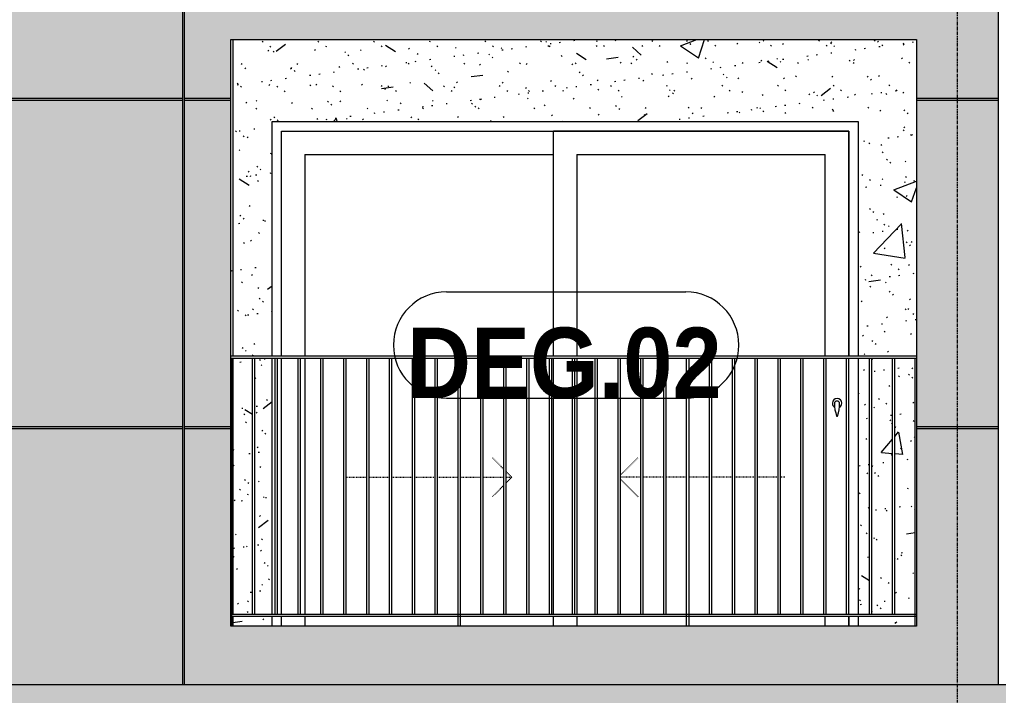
# Model space of a CAD drawing. Header units: millimetres. Extents: x 9199 to 175431, y -4466 to 35300.
# Drawn here: x 115401 to 119576, y 2154 to 5035 of the extents above; entities that cross this region are included whole.
import ezdxf

# ---------------------------------------------------------------- set-up
doc = ezdxf.new("R2010")
doc.units = ezdxf.units.MM
for name, pattern in [('Centre', [31.75, 6.35, -4.7625, 15.875, -4.7625]), ('Dash', [6, 3, -3]), ('Grid Line', [22.225, 12.7, -3.175, 3.175, -3.175])]:
    doc.linetypes.add(name, pattern=pattern)
for name, color, linetype, lineweight in [('0-2', 250, 'Continuous', 5), ('A-DOOR', 31, 'Continuous', 9), ('A-DOOR-FRAM', 31, 'Continuous', 9), ('A-DOOR-HDLN', 31, 'Dash', 18), ('A-DOOR-IDEN', 31, 'Continuous', 9), ('A-FLOR-HRAL', 11, 'Continuous', 9), ('A-FLOR-LEVL-2', 51, 'Centre', 9), ('A-WALL', 113, 'Continuous', 9), ('A-WALL-PATT-1', 9, 'Continuous', 9), ('A-WALL-PATT-2', 111, 'Continuous', 5), ('I-WALL-1', 7, 'Continuous', 9), ('S-COLS-1', 7, 'Continuous', 9), ('S-GRID-1', 1, 'Grid Line', 9)]:
    doc.layers.add(name, color=color, linetype=linetype, lineweight=lineweight)
doc.styles.add('Arial_B_2', font='arialbd.ttf', dxfattribs={"width": 0.9, "height": 300})
pattern_1 = [(50, (-51555.6, 1200), (1093.104, -95.634), [114.3, -1257.3]), (355, (-51555.6, 1200), (-211.46, 1146.34), [91.44, -1005.84]), (100.451, (-51464.5, 1192), (881.66, 1050.7), [97.14, -1068.54]), (46.184, (-51555.6, 1504.8), (1626.47, -252.26), [171.45, -1885.95]), (96.636, (-51420, 1483.8), (1424.42, 1484.57), [145.71, -1602.81]), (351.184, (-51555.6, 1504.8), (1424.43, 1484.55), [137.16, -1508.76]), (21, (-51403.2, 1428.6), (909.686, -613.59), [114.3, -1257.3]), (326, (-51403.2, 1428.6), (370.81, 1105.13), [91.44, -1005.84]), (71.451, (-51327.4, 1377.5), (1280.5, 491.53), [97.14, -1068.54]), (37.5, (-51555.58, 1200), (18.531, 507.33), [50.292, -943.356, 50.292, -970.788, -1009.65]), (37.5, (-51555.58, 1200), (18.531, 507.33), [-2014.73, 50.29, -959.36]), (7.5, (-51555.6, 1200), (400.918, 601.084), [50.292, -531.876, 50.292, -920.496, -384.81]), (7.5, (-51555.6, 1200), (400.918, 601.084), [-1552.956, 50.29, -334.52]), (327.5, (-51895.43, 1200), (813.545, -34.374), [50.292, -330.708, 50.292, -1138.428, -1577.34]), (327.5, (-51895.43, 1200), (813.545, -34.374), [-1569.72, 50.29, -1527.05]), (317.5, (-52047.8, 1200), (888.775, 152.56), [50.29, -445.01, 50.29, -739.14, -1120.14]), (317.5, (-52047.8, 1200), (888.775, 152.56), [-1284.73, 50.29, -1069.85])]
pattern_2 = [(37.5, (-51555.58, 1200), (-4.7995, 146.8239), [5.029, -110.795, 5.029, -124.511, -123.825]), (37.5, (-51555.58, 1200), (-4.7995, 146.8239), [-245.364, 5.029, -118.796]), (7.5, (-51555.58, 1200), (134.8574, 215.0472), [5.029, -57.455, 5.029, -99.365, -40.005]), (7.5, (-51555.58, 1200), (134.8574, 215.0472), [-166.878, 5.029, -34.976]), (327.5, (-51649.3, 1200), (237.2978, 0.4316), [5.029, -33.071, 5.029, -132.131, -179.07]), (327.5, (-51649.3, 1200), (237.2978, 0.4316), [-175.26, 5.029, -174.041]), (317.5, (-51649.3, 1200), (229.067, 66.8792), [5.029, -14.021, 5.029, -84.887, -102.87]), (317.5, (-51649.3, 1200), (229.067, 66.8792), [-108.966, 5.029, -97.841])]

# ---------------------------------------------------------------- blocks, each defined once
blk = doc.blocks.new('NCV_TKTC_KET CAU_rvt-2-TKCS_MẶT ĐỨNG HƯỚNG TÂY')
at = {"layer": 'S-COLS-1'}
blk.add_line((-61911.9, 4950.1), (-61911.9, 2450), dxfattribs=at)
blk = doc.blocks.new('NCV_TKTC_TANG 1_rvt-2-TKCS_MẶT ĐỨNG HƯỚNG TÂY')
at = {"layer": 'A-WALL-PATT-1'}
h = blk.add_hatch(dxfattribs=at)
h.set_pattern_fill('FP_19', color=256, style=0, pattern_type=2)
h.set_pattern_definition(pattern_1)
h.paths.add_polyline_path([(-64831.3, 2450), (-64826.9, 2450), (-64827.4, 2490), (-64831.3, 2490)])
h.paths.add_polyline_path([(-64826.9, 2500), (-64826.9, 3590), (-64831.3, 3590), (-64831.3, 2500), (-64827.4, 2500)])
h.paths.add_polyline_path([(-64826.9, 3600), (-64826.9, 4950), (-64835.3, 4950), (-64835.3, 3600), (-64831.1, 3600)])
h = blk.add_hatch(dxfattribs=at)
h.set_pattern_fill('FP_20', color=256, style=0, pattern_type=2)
h.set_pattern_definition(pattern_2)
h.paths.add_polyline_path([(-64831.3, 2450), (-64826.9, 2450), (-64827.4, 2490), (-64831.3, 2490)])
h.paths.add_polyline_path([(-64826.9, 2500), (-64826.9, 3590), (-64831.3, 3590), (-64831.3, 2500), (-64827.4, 2500)])
h.paths.add_polyline_path([(-64826.9, 3600), (-64826.9, 4950), (-64835.3, 4950), (-64835.3, 3600), (-64831.1, 3600)])
h = blk.add_hatch(dxfattribs=at)
h.set_pattern_fill('FP_19', color=256, style=0, pattern_type=2)
h.set_pattern_definition(pattern_1)
h.paths.add_polyline_path([(-64816.9, 2450), (-64660.3, 2450), (-64660.3, 2490), (-64826.9, 2490), (-64826.9, 2450)])
h.paths.add_polyline_path([(-62160.3, 2450), (-61916.9, 2450), (-61916.9, 2490), (-62160.3, 2490)])
h.paths.add_polyline_path([(-64660.3, 2500), (-64660.3, 3590), (-64733.9, 3590), (-64733.9, 2500)])
h.paths.add_polyline_path([(-64809.2, 2500), (-64743.9, 2500), (-64743.9, 3590), (-64826.9, 3590), (-64826.9, 2500), (-64811.9, 2500)])
h.paths.add_polyline_path([(-62160.3, 2500), (-62111.9, 2500), (-62111.9, 3590), (-62160.3, 3590), (-62160.3, 2880.4)])
h.paths.add_polyline_path([(-62101.9, 2500), (-62014.4, 2500), (-62014.4, 3590), (-62101.9, 3590), (-62101.9, 2880.4)])
h.paths.add_polyline_path([(-62004.4, 2500), (-61916.9, 2500), (-61916.9, 3590), (-62004.4, 3590), (-62004.4, 2880.4)])
h.paths.add_polyline_path([(-64731.2, 3600), (-64660.3, 3600), (-64660.3, 4600), (-62160.3, 4600), (-62160.3, 3600), (-61911.9, 3600), (-61911.9, 4950), (-64826.9, 4950), (-64826.9, 3600)])
h = blk.add_hatch(dxfattribs=at)
h.set_pattern_fill('FP_20', color=256, style=0, pattern_type=2)
h.set_pattern_definition(pattern_2)
h.paths.add_polyline_path([(-64816.9, 2450), (-64660.3, 2450), (-64660.3, 2490), (-64826.9, 2490), (-64826.9, 2450)])
h.paths.add_polyline_path([(-62160.3, 2450), (-61916.9, 2450), (-61916.9, 2490), (-62160.3, 2490)])
h.paths.add_polyline_path([(-64660.3, 2500), (-64660.3, 3590), (-64733.9, 3590), (-64733.9, 2500)])
h.paths.add_polyline_path([(-64809.2, 2500), (-64743.9, 2500), (-64743.9, 3590), (-64826.9, 3590), (-64826.9, 2500), (-64811.9, 2500)])
h.paths.add_polyline_path([(-62160.3, 2500), (-62111.9, 2500), (-62111.9, 3590), (-62160.3, 3590), (-62160.3, 2880.4)])
h.paths.add_polyline_path([(-62101.9, 2500), (-62014.4, 2500), (-62014.4, 3590), (-62101.9, 3590), (-62101.9, 2880.4)])
h.paths.add_polyline_path([(-62004.4, 2500), (-61916.9, 2500), (-61916.9, 3590), (-62004.4, 3590), (-62004.4, 2880.4)])
h.paths.add_polyline_path([(-64731.2, 3600), (-64660.3, 3600), (-64660.3, 4600), (-62160.3, 4600), (-62160.3, 3600), (-61911.9, 3600), (-61911.9, 4950), (-64826.9, 4950), (-64826.9, 3600)])
at = {"layer": 'I-WALL-1'}
for p, q in [((-64826.9, 4950), (-64826.9, 3600)), ((-64660.3, 3600), (-64660.3, 4600)), ((-64660.3, 4600), (-62160.3, 4600)), ((-62160.3, 4600), (-62160.3, 3600)), ((-64826.9, 3590), (-64826.9, 2500)), ((-64660.3, 2500), (-64660.3, 3590)), ((-62160.3, 3590), (-62160.3, 2500)), ((-64826.9, 2490), (-64826.9, 2450)), ((-64660.3, 2450), (-64660.3, 2490)), ((-62160.3, 2490), (-62160.3, 2450))]:
    blk.add_line(p, q, dxfattribs=at)
blk = doc.blocks.new('Railing - 10mm-1251313-TKCS_MẶT ĐỨNG HƯỚNG TÂY')
at = {"layer": 'A-FLOR-HRAL'}
for p, q in [((-70214.4, 2500), (-70214.4, 3590)), ((-70204.4, 2500), (-70204.4, 3590))]:
    blk.add_line(p, q, dxfattribs=at)
blk = doc.blocks.new('Railing - 50 x 10mm-1251315-TKCS_MẶT ĐỨNG HƯỚNG TÂY')
at = {"layer": 'A-FLOR-HRAL'}
for p, q in [((-71091.4, 2450), (-71091.4, 3590)), ((-71081.4, 3590), (-71091.4, 3590)), ((-71081.4, 2450), (-71081.4, 3590))]:
    blk.add_line(p, q, dxfattribs=at)
blk = doc.blocks.new('Railing - 50 x 10mm-1251311-TKCS_MẶT ĐỨNG HƯỚNG TÂY')
at = {"layer": 'A-FLOR-HRAL'}
for p in [(-70116.9, 2450), (-70111.9, 3590)]:
    blk.add_line(p, (-70116.9, 3590), dxfattribs=at)
blk = doc.blocks.new('Railing - 50 x 10mm-V162-TKCS_MẶT ĐỨNG HƯỚNG TÂY')
at = {"layer": 'A-FLOR-HRAL'}
for p, q in [((-64831.3, 3590), (-64835.3, 3590)), ((-64831.3, 2450), (-64831.3, 3590))]:
    blk.add_line(p, q, dxfattribs=at)
blk = doc.blocks.new('Railing - Railing-1598256-TKCS_MẶT ĐỨNG HƯỚNG TÂY')
at = {"layer": 'A-FLOR-HRAL'}
for p, q in [((-64835.3, 2500), (-61911.9, 2500)), ((-61911.9, 2490), (-64835.3, 2490))]:
    blk.add_line(p, q, dxfattribs=at)
for name, p in [('Railing - 50 x 10mm-V162-TKCS_MẶT ĐỨNG HƯỚNG TÂY', (0, 0)), ('Railing - 10mm-1251313-TKCS_MẶT ĐỨNG HƯỚNG TÂY', (5470.5, 0)), ('Railing - 10mm-1251313-TKCS_MẶT ĐỨNG HƯỚNG TÂY', (5568, 0)), ('Railing - 10mm-1251313-TKCS_MẶT ĐỨNG HƯỚNG TÂY', (5665.5, 0)), ('Railing - 10mm-1251313-TKCS_MẶT ĐỨNG HƯỚNG TÂY', (5763, 0)), ('Railing - 10mm-1251313-TKCS_MẶT ĐỨNG HƯỚNG TÂY', (5860.4, 0)), ('Railing - 10mm-1251313-TKCS_MẶT ĐỨNG HƯỚNG TÂY', (5957.9, 0)), ('Railing - 10mm-1251313-TKCS_MẶT ĐỨNG HƯỚNG TÂY', (6055.4, 0)), ('Railing - 10mm-1251313-TKCS_MẶT ĐỨNG HƯỚNG TÂY', (6152.9, 0)), ('Railing - 10mm-1251313-TKCS_MẶT ĐỨNG HƯỚNG TÂY', (6250.4, 0)), ('Railing - 50 x 10mm-1251315-TKCS_MẶT ĐỨNG HƯỚNG TÂY', (7224.9, 0)), ('Railing - 10mm-1251313-TKCS_MẶT ĐỨNG HƯỚNG TÂY', (6445.3, 0)), ('Railing - 10mm-1251313-TKCS_MẶT ĐỨNG HƯỚNG TÂY', (6542.8, 0)), ('Railing - 10mm-1251313-TKCS_MẶT ĐỨNG HƯỚNG TÂY', (6640.3, 0)), ('Railing - 10mm-1251313-TKCS_MẶT ĐỨNG HƯỚNG TÂY', (6737.8, 0)), ('Railing - 10mm-1251313-TKCS_MẶT ĐỨNG HƯỚNG TÂY', (6835.2, 0)), ('Railing - 10mm-1251313-TKCS_MẶT ĐỨNG HƯỚNG TÂY', (6932.7, 0)), ('Railing - 10mm-1251313-TKCS_MẶT ĐỨNG HƯỚNG TÂY', (7030.2, 0)), ('Railing - 10mm-1251313-TKCS_MẶT ĐỨNG HƯỚNG TÂY', (7127.7, 0)), ('Railing - 10mm-1251313-TKCS_MẶT ĐỨNG HƯỚNG TÂY', (7225.2, 0)), ('Railing - 50 x 10mm-1251315-TKCS_MẶT ĐỨNG HƯỚNG TÂY', (8199.7, 0)), ('Railing - 10mm-1251313-TKCS_MẶT ĐỨNG HƯỚNG TÂY', (7420.1, 0)), ('Railing - 10mm-1251313-TKCS_MẶT ĐỨNG HƯỚNG TÂY', (7517.6, 0)), ('Railing - 10mm-1251313-TKCS_MẶT ĐỨNG HƯỚNG TÂY', (7615.1, 0)), ('Railing - 10mm-1251313-TKCS_MẶT ĐỨNG HƯỚNG TÂY', (7712.6, 0)), ('Railing - 10mm-1251313-TKCS_MẶT ĐỨNG HƯỚNG TÂY', (7810, 0)), ('Railing - 10mm-1251313-TKCS_MẶT ĐỨNG HƯỚNG TÂY', (7907.5, 0)), ('Railing - 10mm-1251313-TKCS_MẶT ĐỨNG HƯỚNG TÂY', (8005, 0)), ('Railing - 10mm-1251313-TKCS_MẶT ĐỨNG HƯỚNG TÂY', (8102.5, 0)), ('Railing - 10mm-1251313-TKCS_MẶT ĐỨNG HƯỚNG TÂY', (8200, 0)), ('Railing - 50 x 10mm-1251311-TKCS_MẶT ĐỨNG HƯỚNG TÂY', (8200, 0))]:
    blk.add_blockref(name, p)
blk = doc.blocks.new('Top Rail Type - Top Rail_Internal_-1598259-TKCS_MẶT ĐỨNG HƯỚNG TÂY')
at = {"layer": 'A-FLOR-HRAL'}
for p, q in [((-61911.9, 3600), (-64835.3, 3600)), ((-61911.9, 3590), (-64835.3, 3590))]:
    blk.add_line(p, q, dxfattribs=at)
blk = doc.blocks.new('DEG_02-DEG_03 - DEG_02-2500x2400mm-CỬA ĐI 02 CÁNH TRƯỢT-V200-TKCS_MẶT ĐỨNG HƯỚNG TÂY')
at = {"layer": 'A-DOOR'}
for p, q in [((-62200.3, 4560), (-63460.3, 4560)), ((-63460.3, 3600), (-63460.3, 4560)), ((-62200.3, 4560), (-62200.3, 3600)), ((-64520.3, 4460), (-64520.3, 3600)), ((-64520.3, 4460), (-63460.3, 4460)), ((-63360.3, 4460), (-63360.3, 3600)), ((-63360.3, 4460), (-62300.3, 4460)), ((-62300.3, 3600), (-62300.3, 4460)), ((-64520.3, 3590), (-64520.3, 2500)), ((-63460.3, 2500), (-63460.3, 3590)), ((-63360.3, 3590), (-63360.3, 2500)), ((-64520.3, 2490), (-64520.3, 2450)), ((-63460.3, 2450), (-63460.3, 2490)), ((-63360.3, 2490), (-63360.3, 2450)), ((-62300.3, 2450), (-62300.3, 2490)), ((-62200.3, 2490), (-62200.3, 2450))]:
    blk.add_line(p, q, dxfattribs=at)
at = {"layer": 'A-DOOR', "flags": 128}
blk.add_lwpolyline([(-62248.8, 3408.7), (-62248.8, 3408.7), (-62248.8, 3408.7), (-62248.8, 3408.7), (-62248.8, 3408.7), (-62248.9, 3408.7), (-62248.9, 3408.7), (-62248.9, 3408.7), (-62248.9, 3408.7), (-62248.9, 3408.7), (-62249, 3408.7), (-62249, 3408.7), (-62249, 3408.7), (-62249, 3408.7), (-62249.1, 3408.7), (-62249.1, 3408.7), (-62249.1, 3408.7), (-62249.2, 3408.7), (-62249.2, 3408.7), (-62249.3, 3408.7), (-62249.3, 3408.7), (-62249.4, 3408.7), (-62249.4, 3408.7), (-62249.5, 3408.7), (-62249.5, 3408.7), (-62249.6, 3408.7), (-62249.6, 3408.7), (-62249.7, 3408.7), (-62249.7, 3408.7), (-62249.8, 3408.7), (-62249.8, 3408.7), (-62249.9, 3408.7), (-62249.9, 3408.7), (-62250, 3408.7), (-62250.1, 3408.7), (-62250.1, 3408.7), (-62250.2, 3408.7), (-62250.2, 3408.7), (-62250.3, 3408.7), (-62250.4, 3408.7), (-62250.4, 3408.7), (-62250.5, 3408.7), (-62250.5, 3408.7), (-62250.6, 3408.7), (-62250.7, 3408.7), (-62250.7, 3408.7), (-62250.8, 3408.7), (-62250.8, 3408.7), (-62250.9, 3408.7), (-62250.9, 3408.7), (-62251, 3408.7), (-62251, 3408.7), (-62251.1, 3408.7), (-62251.1, 3408.7), (-62251.2, 3408.7), (-62251.2, 3408.7), (-62251.3, 3408.7), (-62251.3, 3408.7), (-62251.4, 3408.7), (-62251.4, 3408.7), (-62251.5, 3408.7), (-62251.5, 3408.7), (-62251.5, 3408.7), (-62251.6, 3408.7), (-62251.6, 3408.7), (-62251.6, 3408.7), (-62251.7, 3408.7), (-62251.7, 3408.7), (-62251.7, 3408.7), (-62251.7, 3408.7), (-62251.7, 3408.7), (-62251.8, 3408.7), (-62251.8, 3408.7), (-62251.8, 3408.7), (-62251.8, 3408.7), (-62251.8, 3408.7), (-62251.8, 3408.7)], dxfattribs=at)
at = {"layer": 'A-DOOR'}
for centre, radius, start, end in [((-62250.3, 3400), 20, 0, 180), ((-62250.3, 3400), 20, 180, 240), ((-62251.8, 3399.2), 9.45, 90, 180), ((-62096.5, 3399.2), 164.8, 180, 199.134), ((-62248.8, 3399.2), 9.45, 0, 90), ((-62404.1, 3399.2), 164.8, 340.866, 0), ((-62250.3, 3400), 20, 300, 0), ((-62249.9, 3346), 2.34, 199.134, 261.031), ((-62250.7, 3346), 2.34, 278.969, 340.866)]:
    blk.add_arc(centre, radius, start, end, dxfattribs=at)
at = {"layer": 'A-DOOR-FRAM'}
for p, q in [((-64620.3, 3600), (-64620.3, 4560)), ((-64620.3, 4560), (-62200.3, 4560)), ((-62200.3, 3600), (-62200.3, 4560)), ((-64620.3, 2500), (-64620.3, 3590)), ((-64620.3, 2450), (-64620.3, 2490)), ((-62200.3, 2450), (-62200.3, 2490))]:
    blk.add_line(p, q, dxfattribs=at)
at = {"layer": 'A-DOOR-HDLN'}
for p, q in [((-63671.6, 3118.2), (-63722.4, 3169.1)), ((-63174.2, 3093.1), (-63098.2, 3169.1)), ((-63637.6, 3084.2), (-63661.6, 3108.2)), ((-64343.9, 3084.2), (-64256.5, 3084.2)), ((-64246.5, 3084.2), (-64159, 3084.2)), ((-64149, 3084.2), (-64061.5, 3084.2)), ((-64051.5, 3084.2), (-63964, 3084.2)), ((-63954, 3084.2), (-63866.5, 3084.2)), ((-63856.5, 3084.2), (-63769.1, 3084.2)), ((-63759.1, 3084.2), (-63671.6, 3084.2)), ((-63671.6, 3050.2), (-63722.4, 2999.4)), ((-63637.6, 3084.2), (-63661.6, 3060.2)), ((-63661.6, 3084.2), (-63637.6, 3084.2)), ((-63086.7, 3084.2), (-63174.2, 3084.2)), ((-63174.2, 3075.3), (-63098.2, 2999.4)), ((-62989.2, 3084.2), (-63076.7, 3084.2)), ((-62891.7, 3084.2), (-62979.2, 3084.2)), ((-62794.3, 3084.2), (-62881.7, 3084.2)), ((-62696.8, 3084.2), (-62784.3, 3084.2)), ((-62599.3, 3084.2), (-62686.8, 3084.2)), ((-62501.8, 3084.2), (-62589.3, 3084.2)), ((-62473.1, 3084.2), (-62491.8, 3084.2))]:
    blk.add_line(p, q, dxfattribs=at)
blk = doc.blocks.new('STN_Door Tag - STN_Door Tag-1788670-TKCS_MẶT ĐỨNG HƯỚNG TÂY')
at = {"layer": 'A-DOOR-IDEN'}
for p, q in [((-35037.4, 2034.3), (-34017.3, 2034.3)), ((-35037.4, 1581.5), (-34017.3, 1581.5))]:
    blk.add_line(p, q, dxfattribs=at)
for centre, start, end in [((-35037.4, 1807.9), 90, 270), ((-34017.3, 1807.9), 270, 90)]:
    blk.add_arc(centre, 226.4, start, end, dxfattribs=at)

msp = doc.modelspace()

# ---------------------------------------------------------------- hatches: boundary and pattern name
at = {"layer": 'A-WALL-PATT-2'}
h = msp.add_hatch(color=256, dxfattribs=at)
h.paths.add_polyline_path([(112991.2, 2200), (116097.3, 2200), (116097.3, 3290), (115102.9, 3290), (115102.9, 3200), (113702.9, 3200), (113702.9, 3290), (112991.2, 3290), (112991.2, 2332.4)])
h.paths.add_polyline_path([(115192.8, 3300), (116097.3, 3300), (116097.3, 4690), (112991.2, 4690), (112991.2, 3300), (113702.9, 3300), (113702.9, 4600), (115102.9, 4600), (115102.9, 3300)])
h.paths.add_polyline_path([(113076.4, 4700), (116097.3, 4700), (116097.3, 5600), (113001.2, 5600), (113001.2, 4950), (112991.2, 4950), (112991.2, 4700)])
h = msp.add_hatch(color=256, dxfattribs=at)
h.paths.add_polyline_path([(116250.9, 2200), (119576.2, 2200), (119576.2, 3290), (119226.7, 3290), (119226.7, 2450), (116302.9, 2450), (116302.9, 3290), (116102.9, 3290), (116102.9, 2200)])
h.paths.add_polyline_path([(116102.9, 3300), (116302.9, 3300), (116302.9, 4690), (116102.9, 4690), (116102.9, 3428.4)])
h.paths.add_polyline_path([(119576.2, 3300), (119576.2, 4690), (119226.7, 4690), (119226.7, 3300), (119425.5, 3300)])
h.paths.add_polyline_path([(119226.7, 4700), (119576.2, 4700), (119576.2, 5550), (116102.9, 5550), (116102.9, 4700), (116302.9, 4700), (116302.9, 4950), (119226.7, 4950)])
for points in [[(115192.8, 4690), (116097.3, 4690), (116097.3, 4700), (112991.2, 4700), (112991.2, 4690), (115102.9, 4690)], [(116302.9, 4690), (116302.9, 4700), (116102.9, 4700), (116102.9, 4690)], [(119226.7, 4690), (119576.2, 4690), (119576.2, 4700), (119226.7, 4700)], [(115192.8, 3290), (116097.3, 3290), (116097.3, 3300), (115102.9, 3300), (115102.9, 3290)], [(116102.9, 3290), (116302.9, 3290), (116302.9, 3300), (116102.9, 3300)], [(119226.7, 3290), (119576.2, 3290), (119576.2, 3300), (119226.7, 3300)]]:
    msp.add_hatch(color=256, dxfattribs=at).paths.add_polyline_path(points)
h = msp.add_hatch(color=256, dxfattribs=at)
h.paths.add_polyline_path([(107897.9, 600), (108101.3, 600), (108101.3, 1490), (107897.9, 1490), (107897.9, 688.4)])
h.paths.add_polyline_path([(111026.2, 600), (111376.4, 600), (111376.4, 1490), (111026.2, 1490), (111026.2, 688.4)])
h.paths.add_polyline_path([(111026.2, 1500), (111376.4, 1500), (111376.4, 1550), (116104.9, 1550), (116104.9, 2200), (107897.9, 2200), (107897.9, 1500), (108101.3, 1500), (108101.3, 1550), (111026.2, 1550)])
h = msp.add_hatch(color=256, dxfattribs=at)
h.paths.add_polyline_path([(119226.2, 600), (119576.2, 600), (119576.2, 1490), (119226.2, 1490), (119226.2, 688.4)])
h.paths.add_polyline_path([(119576.2, 1500), (119576.2, 1550), (124298.9, 1550), (124298.9, 2200), (116104.9, 2200), (116104.9, 1550), (119226.2, 1550), (119226.2, 1500), (119425.5, 1500)])

# ---------------------------------------------------------------- linework, layer by layer
at = {"layer": 'A-FLOR-LEVL-2'}
msp.add_line((96540.4, 2200), (171939.1, 2200), dxfattribs=at)
at = {"layer": 'A-WALL'}
for p, q in [((119576.2, 2200), (119576.2, 22550)), ((116097.3, 2200), (116097.3, 5600)), ((116102.9, 5550), (116102.9, 2200)), ((116302.9, 4950), (119226.7, 4950)), ((116302.9, 2450), (116302.9, 4950)), ((119226.7, 4950), (119226.7, 2450)), ((112991.2, 4700), (116097.3, 4700)), ((116097.3, 4690), (112991.2, 4690)), ((116102.9, 4700), (116302.9, 4700)), ((116302.9, 4690), (116102.9, 4690)), ((119226.7, 4700), (119576.2, 4700)), ((119576.2, 4690), (119226.7, 4690)), ((115102.9, 3300), (116097.3, 3300)), ((116102.9, 3300), (116302.9, 3300)), ((119226.7, 3300), (119576.2, 3300)), ((116097.3, 3290), (115102.9, 3290)), ((116302.9, 3290), (116102.9, 3290)), ((119576.2, 3290), (119226.7, 3290)), ((119226.7, 2450), (116302.9, 2450)), ((107897.9, 2200), (144100.8, 2200)), ((116102.9, 2200), (119576.2, 2200))]:
    msp.add_line(p, q, dxfattribs=at)
at = {"layer": 'S-GRID-1'}
msp.add_line((119401.2, 634.2), (119401.2, 30542.5), dxfattribs=at)

# ---------------------------------------------------------------- block references
at = {"layer": '0-2'}
for name in ['NCV_TKTC_KET CAU_rvt-2-TKCS_MẶT ĐỨNG HƯỚNG TÂY', 'NCV_TKTC_TANG 1_rvt-2-TKCS_MẶT ĐỨNG HƯỚNG TÂY']:
    msp.add_blockref(name, (181138.2, 0), dxfattribs=at)
at = {"layer": 'A-DOOR'}
msp.add_blockref('DEG_02-DEG_03 - DEG_02-2500x2400mm-CỬA ĐI 02 CÁNH TRƯỢT-V200-TKCS_MẶT ĐỨNG HƯỚNG TÂY', (181138.2, 0), dxfattribs=at)
at = {"layer": 'A-DOOR-IDEN'}
msp.add_blockref('STN_Door Tag - STN_Door Tag-1788670-TKCS_MẶT ĐỨNG HƯỚNG TÂY', (152259.8, 1839.9), dxfattribs=at)
at = {"layer": 'A-FLOR-HRAL'}
for name in ['Top Rail Type - Top Rail_Internal_-1598259-TKCS_MẶT ĐỨNG HƯỚNG TÂY', 'Railing - Railing-1598256-TKCS_MẶT ĐỨNG HƯỚNG TÂY']:
    msp.add_blockref(name, (181138.2, 0), dxfattribs=at)

# ---------------------------------------------------------------- texts
at = {"layer": 'A-DOOR-IDEN', "insert": (117724.8, 3570), "char_height": 300, "width": 1375.65, "attachment_point": 5, "line_spacing_factor": 0.936439, "style": 'Arial_B_2'}
msp.add_mtext('\\pt6.75,13.5,20.25,27,33.75,40.5,47.25,54,60.75,67.5,74.25,81,87.75,94.5,101.25,108,114.75,121.5,128.25,135,141.75,148.5,155.25,162,168.75,175.5,182.25,189,195.75,202.5,209.25,216;DEG.02', dxfattribs=at)

doc.saveas('drawing.dxf')
